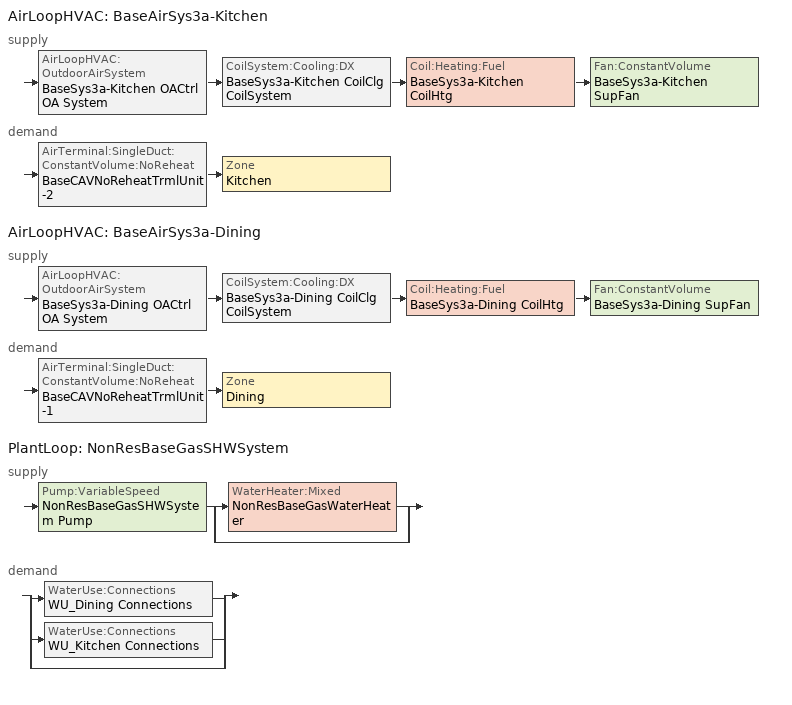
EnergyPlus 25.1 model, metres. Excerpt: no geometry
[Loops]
AirLoopHVAC 'BaseAirSys3a-Kitchen'
 supply: AirLoopHVAC:OutdoorAirSystem 'BaseSys3a-Kitchen OACtrl OA System' > CoilSystem:Cooling:DX 'BaseSys3a-Kitchen CoilClg CoilSystem' > Coil:Heating:Fuel 'BaseSys3a-Kitchen CoilHtg' > Fan:ConstantVolume 'BaseSys3a-Kitchen SupFan'
 demand: AirTerminal:SingleDuct:ConstantVolume:NoReheat 'BaseCAVNoReheatTrmlUnit-2' > Zone 'Kitchen'
AirLoopHVAC 'BaseAirSys3a-Dining'
 supply: AirLoopHVAC:OutdoorAirSystem 'BaseSys3a-Dining OACtrl OA System' > CoilSystem:Cooling:DX 'BaseSys3a-Dining CoilClg CoilSystem' > Coil:Heating:Fuel 'BaseSys3a-Dining CoilHtg' > Fan:ConstantVolume 'BaseSys3a-Dining SupFan'
 demand: AirTerminal:SingleDuct:ConstantVolume:NoReheat 'BaseCAVNoReheatTrmlUnit-1' > Zone 'Dining'
PlantLoop 'NonResBaseGasSHWSystem'
 supply: Pump:VariableSpeed 'NonResBaseGasSHWSystem Pump' > split
  | WaterHeater:Mixed 'NonResBaseGasWaterHeater'
  | bypass
 demand: split
  | WaterUse:Connections 'WU_Dining Connections'
  | WaterUse:Connections 'WU_Kitchen Connections'
  | bypass
[DesignSpecification:OutdoorAir] Outdoor Air Method=Maximum; Outdoor Air Flow per Person {m3/s-person}=7.07921e-05; Outdoor Air Flow per Zone Floor Area {m3/s-m2}=0.000762; Outdoor Air Flow Air Changes per Hour {1/hr}=0
Name | Outdoor Air Flow per Zone {m3/s} | Outdoor Air Schedule
DSOA_Dining | 0 | RestaurantFastFoodRestaurantHVACAvail
DSOA_Kitchen |  | RestaurantFastFoodKitchenHVACAvail
[Sizing:Plant]
NonResBaseGasSHWSystem: Loop Type=Heating; Design Loop Exit Temperature {C}=57.2222; Loop Design Temperature Difference {deltaC}=44.4444; Sizing Option=NonCoincident; Zone Timesteps in Averaging Window=1
[ZoneControl:Thermostat] Temperature Difference Between Cutout And Setpoint {deltaC}=0
Name | Zone or ZoneList | Control Type Schedule | Control 1
ZC_Dining | Dining | Dining Zn Thermostat Schedule | TSDSP_Dining
ZC_Kitchen | Kitchen | Kitchen Zn Thermostat Schedule | TSDSP_Kitchen
[ThermostatSetpoint:DualSetpoint]
Name | Heating Setpoint Temperature Schedule | Cooling Setpoint Temperature Schedule
TSDSP_Dining | RestaurantFastFoodRestaurantHtgSetpt | RestaurantFastFoodRestaurantClgSetpt
TSDSP_Kitchen | RestaurantFastFoodKitchenHtgSetpt | RestaurantFastFoodKitchenClgSetpt
[Pump:VariableSpeed]
NonResBaseGasSHWSystem Pump: Design Maximum Flow Rate {m3/s}=Autosize; Design Pump Head {Pa}=179352; Design Power Consumption {W}=Autosize; Motor Efficiency=0.9; Fraction of Motor Inefficiencies to Fluid Stream=0; Coefficient 1 of the Part Load Performance Curve=0; Coefficient 2 of the Part Load Performance Curve=1; Coefficient 3 of the Part Load Performance Curve=0; Coefficient 4 of the Part Load Performance Curve=0; Design Minimum Flow Rate {m3/s}=0; Pump Control Type=Continuous; Design Power Sizing Method=PowerPerFlowPerPressure; Design Electric Power per Unit Flow Rate {W/(m3/s)}=348701.1; Design Shaft Power per Unit Flow Rate per Unit Head {W/((m3/s)-Pa)}=1.28205; Design Minimum Flow Rate Fraction=0
[WaterHeater:Mixed]
NonResBaseGasWaterHeater: Tank Volume {m3}=0.189271; Setpoint Temperature Schedule=SHWSystemSetpointTemp135; Deadband Temperature Difference {deltaC}=2; Maximum Temperature Limit {C}=82; Heater Control Type=Cycle; Heater Maximum Capacity {W}=14573.3; Heater Minimum Capacity {W}=0; Heater Ignition Minimum Flow Rate {m3/s}=0; Heater Ignition Delay {s}=0; Heater Fuel Type=NaturalGas; Heater Thermal Efficiency=0.8; Off Cycle Parasitic Fuel Consumption Rate {W}=0; Off Cycle Parasitic Heat Fraction to Tank=0; On Cycle Parasitic Fuel Consumption Rate {W}=0; On Cycle Parasitic Heat Fraction to Tank=0; Ambient Temperature Indicator=Schedule; Ambient Temperature Schedule=WaterHeaterAmbientTemp; Off Cycle Loss Coefficient to Ambient Temperature {W/K}=6.73653; Off Cycle Loss Fraction to Zone=1; On Cycle Loss Coefficient to Ambient Temperature {W/K}=6.73653; On Cycle Loss Fraction to Zone=1; Use Side Effectiveness=1; Source Side Effectiveness=1; Use Side Design Flow Rate {m3/s}=autosize; Source Side Design Flow Rate {m3/s}=autosize; Indirect Water Heating Recovery Time {hr}=1.5; Source Side Flow Control Mode=IndirectHeatPrimarySetpoint
[PlantLoop]
NonResBaseGasSHWSystem: Fluid Type=Water; Plant Equipment Operation Scheme=NonResBaseGasSHWSystem Operation Schemes; Maximum Loop Temperature {C}=100; Minimum Loop Temperature {C}=0; Maximum Loop Flow Rate {m3/s}=Autosize; Minimum Loop Flow Rate {m3/s}=0; Plant Loop Volume {m3}=Autocalculate; Load Distribution Scheme=Optimal; Plant Loop Demand Calculation Scheme=SingleSetpoint; Common Pipe Simulation=None; Pressure Simulation Type=None; Loop Circulation Time {minutes}=2
[PlantEquipmentList]
NonResBaseGasSHWSystem Equipment List: NonResBaseGasWaterHeater
[PlantEquipmentOperation:HeatingLoad]
NonResBaseGasSHWSystem Heating Operation Scheme: Load Range 1 Lower Limit {W}=0; Load Range 1 Upper Limit {W}=1000000000; Range 1 Equipment List=NonResBaseGasSHWSystem Equipment List
[PlantEquipmentOperationSchemes]
NonResBaseGasSHWSystem Operation Schemes: Control Scheme 1=NonResBaseGasSHWSystem Heating Operation Scheme; Control Scheme 1 Schedule=Always On Discrete
[SetpointManager:Scheduled]
NonResBaseGasSHWSystem SPM Scheduled: Control Variable=Temperature; Schedule=TargetSHWTemp135; Setpoint Node or NodeList=NonResBaseGasSHWSystem Supply Mixer Outlet Node
[WaterUse:Equipment] Target Temperature Schedule=TargetSHWTemp135
Name | Peak Flow Rate {m3/s} | Flow Rate Fraction Schedule | Zone
WU_Dining | 5.04722e-06 | RestaurantFastFoodRestaurantServiceHotWater | Dining
WU_Kitchen | 5.67812e-05 | RestaurantFastFoodKitchenServiceHotWater | Kitchen
[WaterUse:Connections] Drain Water Heat Exchanger Type=None; Drain Water Heat Exchanger Destination=Plant
Name | Water Use Equipment 1
WU_Dining Connections | WU_Dining
WU_Kitchen Connections | WU_Kitchen
[Sizing:Zone] Zone Cooling Design Supply Air Temperature Input Method=TemperatureDifference; Zone Cooling Design Supply Air Temperature {C}=14; Zone Cooling Design Supply Air Temperature Difference {deltaC}=11.1111; Zone Heating Design Supply Air Temperature Input Method=TemperatureDifference; Zone Heating Design Supply Air Temperature {C}=40; Zone Heating Design Supply Air Temperature Difference {deltaC}=13.8889; Zone Cooling Design Supply Air Humidity Ratio {kgWater/kgDryAir}=0.0085; Zone Heating Design Supply Air Humidity Ratio {kgWater/kgDryAir}=0.008; Cooling Design Air Flow Method=DesignDay; Cooling Design Air Flow Rate {m3/s}=0; Cooling Minimum Air Flow per Zone Floor Area {m3/s-m2}=0; Cooling Minimum Air Flow {m3/s}=0; Cooling Minimum Air Flow Fraction=0; Heating Design Air Flow Rate {m3/s}=0; Heating Maximum Air Flow per Zone Floor Area {m3/s-m2}=0; Heating Maximum Air Flow {m3/s}=0; Account for Dedicated Outdoor Air System=No; Zone Load Sizing Method=Sensible Load Only No Latent Load; Zone Latent Cooling Design Supply Air Humidity Ratio Input Method=HumidityRatioDifference; Zone Cooling Design Supply Air Humidity Ratio Difference {kgWater/kgDryAir}=0.005; Zone Latent Heating Design Supply Air Humidity Ratio Input Method=HumidityRatioDifference; Zone Humidification Design Supply Air Humidity Ratio Difference {kgWater/kgDryAir}=0.005; Type of Space Sum to Use=Coincident
Name | Design Specification Outdoor Air Object | Heating Design Air Flow Method | Heating Maximum Air Flow Fraction
Dining | DSOA_Dining | DesignDay | 0
Kitchen | DSOA_Kitchen | DesignDayWithLimit | 0.5
[Sizing:System] Type of Load to Size On=Sensible; Design Outdoor Air Flow Rate {m3/s}=Autosize; Central Heating Maximum System Air Flow Ratio=1; Preheat Design Temperature {C}=5.68434e-14; Preheat Design Humidity Ratio {kgWater/kgDryAir}=0; Precool Design Temperature {C}=5.68434e-14; Precool Design Humidity Ratio {kgWater/kgDryAir}=0; Central Cooling Design Supply Air Temperature {C}=12.7778; Central Heating Design Supply Air Temperature {C}=35; Type of Zone Sum to Use=NonCoincident; 100% Outdoor Air in Cooling=No; 100% Outdoor Air in Heating=No; Central Cooling Design Supply Air Humidity Ratio {kgWater/kgDryAir}=0.0085; Central Heating Design Supply Air Humidity Ratio {kgWater/kgDryAir}=0.008; Cooling Supply Air Flow Rate Method=DesignDay; Cooling Supply Air Flow Rate {m3/s}=0; Cooling Supply Air Flow Rate Per Floor Area {m3/s-m2}=0.00996765; Cooling Fraction of Autosized Cooling Supply Air Flow Rate=1; Cooling Supply Air Flow Rate Per Unit Cooling Capacity {m3/s-W}=3.94755e-05; Heating Supply Air Flow Rate Method=DesignDay; Heating Supply Air Flow Rate {m3/s}=0; Heating Supply Air Flow Rate Per Floor Area {m3/s-m2}=0.00996765; Heating Fraction of Autosized Heating Supply Air Flow Rate=1; Heating Fraction of Autosized Cooling Supply Air Flow Rate=1; Heating Supply Air Flow Rate Per Unit Heating Capacity {m3/s-W}=3.15882e-05; System Outdoor Air Method=ZoneSum; Zone Maximum Outdoor Air Fraction=1; Cooling Design Capacity Method=CoolingDesignCapacity; Cooling Design Capacity {W}=Autosize; Cooling Design Capacity Per Floor Area {W/m2}=234.7; Fraction of Autosized Cooling Design Capacity=1; Heating Design Capacity Method=HeatingDesignCapacity; Heating Design Capacity {W}=Autosize; Heating Design Capacity Per Floor Area {W/m2}=157; Fraction of Autosized Heating Design Capacity=1; Central Cooling Capacity Control Method=OnOff; Occupant Diversity=autosize
BaseAirSys3a-Kitchen; BaseAirSys3a-Dining
[AirTerminal:SingleDuct:ConstantVolume:NoReheat] Availability Schedule=Always On Discrete; Maximum Air Flow Rate {m3/s}=autosize; Per Person Ventilation Rate Mode=CurrentOccupancy
BaseCAVNoReheatTrmlUnit-1; BaseCAVNoReheatTrmlUnit-2
[Zone equipment]
Dining: BaseCAVNoReheatTrmlUnit-1
Kitchen: Kitchen BaseExhFan, BaseCAVNoReheatTrmlUnit-2
[Fan:ConstantVolume] Fan Total Efficiency=0.59; Pressure Rise {Pa}=967.81; Maximum Flow Rate {m3/s}=autosize; Motor Efficiency=0.9; Motor In Airstream Fraction=1
Name | Availability Schedule
BaseSys3a-Dining SupFan | RestaurantFastFoodRestaurantHVACAvail
BaseSys3a-Kitchen SupFan | RestaurantFastFoodKitchenHVACAvail
[Fan:ZoneExhaust]
Kitchen BaseExhFan: Availability Schedule=RestaurantFastFoodKitchenHVACAvail; Fan Total Efficiency=0.4325; Pressure Rise {Pa}=595.958; Maximum Flow Rate {m3/s}=1.13267; Flow Fraction Schedule=RestaurantFastFoodKitchenExhaustHoodEqualOrLessThan5000cfm; System Availability Manager Coupling Mode=Coupled; Balanced Exhaust Fraction Schedule=Always On Discrete
[Coil:Cooling:DX:SingleSpeed] Availability Schedule=Always On Discrete; Gross Rated Total Cooling Capacity {W}=autosize; Gross Rated Sensible Heat Ratio=Autosize; Gross Rated Cooling COP {W/W}=3.3; Rated Air Flow Rate {m3/s}=autosize; 2017 Rated Evaporator Fan Power Per Volume Flow Rate {W/(m3/s)}=773.3; Total Cooling Capacity Function of Temperature Curve=CoilClgDXQRatio_fTwbToadbSI; Total Cooling Capacity Function of Flow Fraction Curve=CoilClgDXSnglQRatio_fCFMRatio; Energy Input Ratio Function of Temperature Curve=CoilClgDXSEEREIR_fTwbToadbSI; Energy Input Ratio Function of Flow Fraction Curve=CoilClgDXSnglEIRRatio_fCFMRatio; Part Load Fraction Correlation Curve=CoilClgDXSEEREIRRatio_fQFrac; Minimum Outdoor Dry-Bulb Temperature for Compressor Operation {C}=-25; Condenser Type=AirCooled; Evaporative Condenser Effectiveness=0; Evaporative Condenser Air Flow Rate {m3/s}=Autosize; Evaporative Condenser Pump Rated Power Consumption {W}=Autosize; Crankcase Heater Capacity {W}=47.2363; Maximum Outdoor Dry-Bulb Temperature for Crankcase Heater Operation {C}=10; Basin Heater Capacity {W/K}=0; Basin Heater Setpoint Temperature {C}=10; Report ASHRAE Standard 127 Performance Ratings=No
BaseSys3a-Dining CoilClg; BaseSys3a-Kitchen CoilClg
[Coil:Heating:Fuel] Availability Schedule=Always On Discrete; Fuel Type=NaturalGas; Burner Efficiency=0.815459; Nominal Capacity {W}=autosize; On Cycle Parasitic Electric Load {W}=0; Part Load Fraction Correlation Curve=CoilHtgFurnFIRRatio_fQRatio; Off Cycle Parasitic Fuel Load {W}=0
BaseSys3a-Kitchen CoilHtg; BaseSys3a-Dining CoilHtg
[CoilSystem:Cooling:DX] Availability Schedule=Always On Discrete; Dehumidification Control Type=None; Run on Sensible Load=Yes; Run on Latent Load=No; Use Outdoor Air DX Cooling Coil=No; Outdoor Air DX Cooling Coil Leaving Minimum Air Temperature {C}=2
Name | Cooling Coil
BaseSys3a-Kitchen CoilClg CoilSystem | BaseSys3a-Kitchen CoilClg
BaseSys3a-Dining CoilClg CoilSystem | BaseSys3a-Dining CoilClg
[HeatExchanger:AirToAir:SensibleAndLatent]
KitchenHtRcvry: Availability Schedule=Off; Nominal Supply Air Flow Rate {m3/s}=autosize; Sensible Effectiveness at 100% Heating Air Flow=0.6; Latent Effectiveness at 100% Heating Air Flow=0; Sensible Effectiveness at 100% Cooling Air Flow=0.6; Latent Effectiveness at 100% Cooling Air Flow=0; Nominal Electric Power {W}=0; Supply Air Outlet Temperature Control=No; Heat Exchanger Type=Plate; Frost Control Type=None; Threshold Temperature {C}=1.7; Economizer Lockout=Yes; Sensible Effectiveness of Heating Air Flow Curve=BaseHtRcvry_1; Sensible Effectiveness of Cooling Air Flow Curve=BaseHtRcvry_3
[Controller:OutdoorAir] Minimum Outdoor Air Flow Rate {m3/s}=0; Economizer Control Type=FixedDryBulb; Economizer Control Action Type=ModulateFlow; Economizer Maximum Limit Dry-Bulb Temperature {C}=23.8889; Economizer Maximum Limit Enthalpy {J/kg}=116300; Lockout Type=NoLockout; High Humidity Control=No; Control High Indoor Humidity Based on Outdoor Humidity Ratio=Yes; Economizer Operation Staging=InterlockedWithMechanicalCooling
Name | Maximum Outdoor Air Flow Rate {m3/s} | Minimum Limit Type | Minimum Outdoor Air Schedule | Maximum Fraction of Outdoor Air Schedule | Mechanical Ventilation Controller | Heat Recovery Bypass Control Type
BaseSys3a-Kitchen OACtrl | autosize | ProportionalMinimum | RestaurantFastFoodKitchenHVACAvail | RestaurantFastFoodKitchenHVACAvail | BaseSys3a-Kitchen OACtrl Mech Vent Controller | BypassWhenOAFlowGreaterThanMinimum
BaseSys3a-Dining OACtrl | Autosize | FixedMinimum | RestaurantFastFoodRestaurantHVACAvail | RestaurantFastFoodRestaurantHVACAvail | BaseSys3a-Dining OACtrl Mech Vent Controller | BypassWhenWithinEconomizerLimits
[Controller:MechanicalVentilation] System Outdoor Air Method=ZoneSum
Name | Availability Schedule | Demand Controlled Ventilation | Zone or ZoneList 1 | Design Specification Outdoor Air Object Name 1
BaseSys3a-Dining OACtrl Mech Vent Controller | RestaurantFastFoodRestaurantHVACAvail | Yes | Dining | DSOA_Dining
BaseSys3a-Kitchen OACtrl Mech Vent Controller | RestaurantFastFoodKitchenHVACAvail | No | Kitchen | DSOA_Kitchen
[AirLoopHVAC] Design Supply Air Flow Rate {m3/s}=autosize
Name | Design Return Air Flow Fraction of Supply Air Flow
BaseAirSys3a-Kitchen | 0
BaseAirSys3a-Dining | 1
[AvailabilityManager:NightCycle] Applicability Schedule=Always On Discrete; Control Type=CycleOnControlZone; Thermostat Tolerance {deltaC}=1.11111; Cycling Run Time Control Type=ThermostatWithMinimumRunTime; Cycling Run Time {s}=900
Name | Fan Schedule | Control Zone or Zone List
Availability Manager Night Cycle 2 | RestaurantFastFoodKitchenHVACAvail | Kitchen
Availability Manager Night Cycle 1 | RestaurantFastFoodRestaurantHVACAvail | Dining
[SetpointManager:SingleZone:Heating] Control Variable=Temperature; Minimum Supply Air Temperature {C}=12.8; Maximum Supply Air Temperature {C}=40
Name | Control Zone | Setpoint Node or NodeList
SupAirTemp MngrDining - Htg | Dining | BaseSys3a-Dining SupFan Outlet Node
SupAirTemp MngrKitchen - Htg | Kitchen | BaseSys3a-Kitchen SupFan Outlet Node
[SetpointManager:SingleZone:Cooling] Control Variable=Temperature; Minimum Supply Air Temperature {C}=12.8; Maximum Supply Air Temperature {C}=99
Name | Control Zone | Setpoint Node or NodeList
SupAirTemp MngrDining - Clg | Dining | BaseAirSys3a-Dining Demand Inlet Nodes
SupAirTemp MngrKitchen - Clg | Kitchen | BaseAirSys3a-Kitchen Demand Inlet Nodes
[SetpointManager:MixedAir] Control Variable=Temperature; Minimum Temperature at Cooling Coil Outlet Node {C}=7.2
Name | Setpoint Node or NodeList
BaseSys3a-Kitchen OACtrl OA System Mixed Air Node OS Default SPM | BaseSys3a-Kitchen OACtrl OA System Mixed Air Node
BaseSys3a-Kitchen CoilClg Outlet Node OS Default SPM | BaseSys3a-Kitchen CoilClg Outlet Node
BaseSys3a-Kitchen CoilHtg Outlet Node OS Default SPM | BaseSys3a-Kitchen CoilHtg Outlet Node
BaseSys3a-Dining OACtrl OA System Mixed Air Node OS Default SPM | BaseSys3a-Dining OACtrl OA System Mixed Air Node
BaseSys3a-Dining CoilClg Outlet Node OS Default SPM | BaseSys3a-Dining CoilClg Outlet Node
BaseSys3a-Dining CoilHtg Outlet Node OS Default SPM | BaseSys3a-Dining CoilHtg Outlet Node
KitchenHtRcvry OA Stream Outlet Node OS Default SPM | KitchenHtRcvry OA Stream Outlet Node
[Refrigeration:Case]
SelfContainedDisplayCase: Availability Schedule=Always On Discrete; Zone=Kitchen; Rated Ambient Temperature {C}=23.88; Rated Ambient Relative Humidity {percent}=55; Rated Total Cooling Capacity per Unit Length {W/m}=734; Rated Latent Heat Ratio=0.08; Rated Runtime Fraction=0.85; Case Length {m}=3.66; Case Operating Temperature {C}=2; Latent Case Credit Curve Type=CaseTemperatureMethod; Latent Case Credit Curve=Refrigerated Case Latent Credit Curve; Standard Case Fan Power per Unit Length {W/m}=15.7143; Operating Case Fan Power per Unit Length {W/m}=15.7143; Standard Case Lighting Power per Unit Length {W/m}=33; Installed Case Lighting Power per Unit Length {W/m}=0; Case Lighting Schedule=RestaurantFastFoodKitchenOccupancy; Fraction of Lighting Energy to Case=1; Case Anti-Sweat Heater Power per Unit Length {W/m}=0; Minimum Anti-Sweat Heater Power per Unit Length {W/m}=0; Anti-Sweat Heater Control Type=None; Humidity at Zero Anti-Sweat Heater Energy {percent}=0; Case Height {m}=0.2; Fraction of Anti-Sweat Heater Energy to Case=1; Case Defrost Power per Unit Length {W/m}=0; Case Defrost Type=OffCycle; Case Defrost Schedule=Case_Restock_Schedule; Case Defrost Drip-Down Schedule=Case_Credit_Schedule; Defrost Energy Correction Curve Type=None; Under Case HVAC Return Air Fraction=0.05; Refrigerated Case Restocking Schedule=Case_Restock_Schedule; Case Credit Fraction Schedule=Case_Credit_Schedule; Design Evaporator Temperature or Brine Inlet Temperature {C}=-5.56; Average Refrigerant Charge Inventory {kg/m}=0
[Refrigeration:CaseAndWalkInList]
Name | Case or WalkIn 1
LT_Refrigeration System Case and Walkin List | Walk In Freezer
MT_Refrigeration System Case and Walkin List | SelfContainedDisplayCase
[Refrigeration:WalkIn]
Walk In Freezer: Availability Schedule=Always On Discrete; Rated Coil Cooling Capacity {W}=2686.44; Operating Temperature {C}=-23; Rated Cooling Source Temperature {C}=-35; Rated Total Heating Power {W}=0; Heating Power Schedule=Always On Discrete; Rated Cooling Coil Fan Power {W}=72; Rated Circulation Fan Power {W}=0; Rated Total Lighting Power {W}=120; Lighting Schedule=RestaurantFastFoodKitchenLights; Defrost Type=Electric; Defrost Control Type=TimeSchedule; Defrost Schedule=Defrost_Schedule; Defrost Drip-Down Schedule=DefrostDripDown_Schedule; Defrost Power {W}=1998.36; Restocking Schedule=Case_Restock_Schedule; Average Refrigerant Charge Inventory {kg}=0; Insulated Floor Surface Area {m2}=13; Insulated Floor U-Value {W/m2-K}=0.207; Zone 1=Kitchen; Total Insulated Surface Area Facing Zone 1 {m2}=43.4; Insulated Surface U-Value Facing Zone 1 {W/m2-K}=0.235; Area of Glass Reach In Doors Facing Zone 1 {m2}=0; Height of Glass Reach In Doors Facing Zone 1 {m}=1.5; Glass Reach In Door U Value Facing Zone 1 {W/m2-K}=1.136; Area of Stocking Doors Facing Zone 1 {m2}=2; Height of Stocking Doors Facing Zone 1 {m}=2; Stocking Door U Value Facing Zone 1 {W/m2-K}=0.3785; Stocking Door Opening Protection Type Facing Zone 1=StripCurtain
[Schedule:Day:Hourly]
OffDay: 0, 0, 0, 0, 0, 0, 0, 0, 0, 0, 0, 0, 0, 0, 0, 0, 0, 0, 0, 0, 0, 0, 0, 0
WaterHeaterAmbientTempDaily: 20, 20, 20, 20, 20, 20, 20, 20, 20, 20, 20, 20, 20, 20, 20, 20, 20, 20, 20, 20, 20, 20, 20, 20
SHWSystemSetpointTemp135Daily; TargetSHWTemp135Daily: 57.2, 57.2, 57.2, 57.2, 57.2, 57.2, 57.2, 57.2, 57.2, 57.2, 57.2, 57.2, 57.2, 57.2, 57.2, 57.2, 57.2, 57.2, 57.2, 57.2, 57.2, 57.2, 57.2, 57.2
RestaurantFastFoodRestaurantHVACAvailWD; RestaurantFastFoodKitchenHVACAvailWD: 1, 0, 0, 0, 1, 1, 1, 1, 1, 1, 1, 1, 1, 1, 1, 1, 1, 1, 1, 1, 1, 1, 1, 1
RestaurantFastFoodRestaurantHVACAvailSat; RestaurantFastFoodRestaurantHVACAvailSun; RestaurantFastFoodKitchenHVACAvailSat; RestaurantFastFoodKitchenHVACAvailSun: 1, 0, 0, 0, 0, 1, 1, 1, 1, 1, 1, 1, 1, 1, 1, 1, 1, 1, 1, 1, 1, 1, 1, 1
RestaurantFastFoodRestaurantServiceHotWaterWD: 0.2, 0, 0, 0, 0, 0.6, 0.6, 0.6, 0.55, 0.45, 0.4, 0.45, 0.4, 0.35, 0.3, 0.3, 0.3, 0.4, 0.55, 0.6, 0.5, 0.55, 0.45, 0.25
RestaurantFastFoodRestaurantServiceHotWaterSat: 0.2, 0, 0, 0, 0, 0, 0.5, 0.5, 0.5, 0.5, 0.45, 0.5, 0.5, 0.45, 0.4, 0.4, 0.35, 0.4, 0.55, 0.55, 0.5, 0.55, 0.4, 0.3
RestaurantFastFoodRestaurantServiceHotWaterSun: 0.25, 0, 0, 0, 0, 0, 0.5, 0.5, 0.5, 0.5, 0.5, 0.5, 0.4, 0.4, 0.3, 0.3, 0.3, 0.4, 0.5, 0.5, 0.4, 0.5, 0.4, 0.2
RestaurantFastFoodRestaurantHtgSetptWD: 21.11, 15.56, 15.56, 15.56, 21.11, 21.11, 21.11, 21.11, 21.11, 21.11, 21.11, 21.11, 21.11, 21.11, 21.11, 21.11, 21.11, 21.11, 21.11, 21.11, 21.11, 21.11, 21.11, 21.11
RestaurantFastFoodRestaurantHtgSetptSat; RestaurantFastFoodRestaurantHtgSetptSun: 21.11, 15.56, 15.56, 15.56, 15.56, 21.11, 21.11, 21.11, 21.11, 21.11, 21.11, 21.11, 21.11, 21.11, 21.11, 21.11, 21.11, 21.11, 21.11, 21.11, 21.11, 21.11, 21.11, 21.11
RestaurantFastFoodRestaurantClgSetptWD: 23.89, 29.44, 29.44, 29.44, 23.89, 23.89, 23.89, 23.89, 23.89, 23.89, 23.89, 23.89, 23.89, 23.89, 23.89, 23.89, 23.89, 23.89, 23.89, 23.89, 23.89, 23.89, 23.89, 23.89
RestaurantFastFoodRestaurantClgSetptSat; RestaurantFastFoodRestaurantClgSetptSun: 23.89, 29.44, 29.44, 29.44, 29.44, 23.89, 23.89, 23.89, 23.89, 23.89, 23.89, 23.89, 23.89, 23.89, 23.89, 23.89, 23.89, 23.89, 23.89, 23.89, 23.89, 23.89, 23.89, 23.89
RestaurantFastFoodKitchenoccupancyWD: 0.05, 0, 0, 0, 0, 0.05, 0.1, 0.4, 0.4, 0.4, 0.2, 0.5, 0.8, 0.7, 0.4, 0.2, 0.25, 0.5, 0.8, 0.8, 0.8, 0.5, 0.35, 0.2
RestaurantFastFoodKitchenoccupancySat: 0.05, 0, 0, 0, 0, 0, 0.05, 0.5, 0.5, 0.4, 0.2, 0.45, 0.5, 0.5, 0.35, 0.3, 0.3, 0.3, 0.7, 0.9, 0.7, 0.65, 0.55, 0.35
RestaurantFastFoodKitchenoccupancySun: 0.05, 0, 0, 0, 0, 0, 0.05, 0.5, 0.5, 0.2, 0.2, 0.3, 0.5, 0.5, 0.3, 0.2, 0.25, 0.35, 0.55, 0.65, 0.7, 0.35, 0.2, 0.2
RestaurantFastFoodKitchenLightsWD; RestaurantFastFoodKitchenLightsSat: 0.15, 0.15, 0.15, 0.15, 0.15, 0.2, 0.3, 0.67, 0.73, 0.75, 0.85, 0.85, 0.85, 0.83, 0.72, 0.65, 0.67, 0.75, 0.85, 0.85, 0.85, 0.75, 0.57, 0.3
RestaurantFastFoodKitchenLightsSun: 0.2, 0.15, 0.15, 0.15, 0.15, 0.15, 0.3, 0.67, 0.73, 0.75, 0.85, 0.85, 0.85, 0.83, 0.72, 0.65, 0.67, 0.75, 0.85, 0.85, 0.85, 0.75, 0.57, 0.3
RestaurantFastFoodKitchenServiceHotWaterWD: 0.2, 0, 0, 0, 0, 0.2, 0.2, 0.3, 0.3, 0.3, 0.4, 0.45, 0.4, 0.35, 0.3, 0.3, 0.3, 0.4, 0.55, 0.6, 0.5, 0.55, 0.45, 0.2
RestaurantFastFoodKitchenServiceHotWaterSat: 0.2, 0, 0, 0, 0, 0, 0.2, 0.2, 0.3, 0.3, 0.45, 0.5, 0.5, 0.45, 0.4, 0.4, 0.35, 0.4, 0.55, 0.55, 0.5, 0.55, 0.4, 0.2
RestaurantFastFoodKitchenServiceHotWaterSun: 0.25, 0, 0, 0, 0, 0, 0.2, 0.2, 0.3, 0.3, 0.3, 0.5, 0.4, 0.4, 0.3, 0.3, 0.3, 0.4, 0.5, 0.5, 0.4, 0.5, 0.4, 0.2
RestaurantFastFoodKitchenExhaustHoodEqualOrLessThan5000cfmWD: 0, 0, 0, 0, 0, 1, 1, 1, 1, 1, 1, 1, 1, 1, 1, 1, 1, 1, 1, 0, 0, 0, 0, 0
RestaurantFastFoodKitchenExhaustHoodEqualOrLessThan5000cfmSat; RestaurantFastFoodKitchenExhaustHoodEqualOrLessThan5000cfmSun: 0, 0, 0, 0, 0, 0, 1, 1, 1, 1, 1, 1, 1, 1, 1, 1, 1, 1, 1, 0, 0, 0, 0, 0
RestaurantFastFoodKitchenHtgSetptWD: 18.89, 15.56, 15.56, 15.56, 18.89, 18.89, 18.89, 18.89, 18.89, 18.89, 18.89, 18.89, 18.89, 18.89, 18.89, 18.89, 18.89, 18.89, 18.89, 18.89, 18.89, 18.89, 18.89, 18.89
RestaurantFastFoodKitchenHtgSetptSat; RestaurantFastFoodKitchenHtgSetptSun: 18.89, 15.56, 15.56, 15.56, 15.56, 18.89, 18.89, 18.89, 18.89, 18.89, 18.89, 18.89, 18.89, 18.89, 18.89, 18.89, 18.89, 18.89, 18.89, 18.89, 18.89, 18.89, 18.89, 18.89
RestaurantFastFoodKitchenClgSetptWD: 26.11, 30, 30, 30, 26.11, 26.11, 26.11, 26.11, 26.11, 26.11, 26.11, 26.11, 26.11, 26.11, 26.11, 26.11, 26.11, 26.11, 26.11, 26.11, 26.11, 26.11, 26.11, 26.11
RestaurantFastFoodKitchenClgSetptSat; RestaurantFastFoodKitchenClgSetptSun: 26.11, 30, 30, 30, 30, 26.11, 26.11, 26.11, 26.11, 26.11, 26.11, 26.11, 26.11, 26.11, 26.11, 26.11, 26.11, 26.11, 26.11, 26.11, 26.11, 26.11, 26.11, 26.11
[Schedule:Week:Daily]
OffWk: OffDay, OffDay, OffDay, OffDay, OffDay, OffDay, OffDay, OffDay, OffDay, OffDay, OffDay, OffDay
WaterHeaterAmbientTempWk: WaterHeaterAmbientTempDaily, WaterHeaterAmbientTempDaily, WaterHeaterAmbientTempDaily, WaterHeaterAmbientTempDaily, WaterHeaterAmbientTempDaily, WaterHeaterAmbientTempDaily, WaterHeaterAmbientTempDaily, WaterHeaterAmbientTempDaily, WaterHeaterAmbientTempDaily, WaterHeaterAmbientTempDaily, WaterHeaterAmbientTempDaily, WaterHeaterAmbientTempDaily
SHWSystemSetpointTemp135Wk: SHWSystemSetpointTemp135Daily, SHWSystemSetpointTemp135Daily, SHWSystemSetpointTemp135Daily, SHWSystemSetpointTemp135Daily, SHWSystemSetpointTemp135Daily, SHWSystemSetpointTemp135Daily, SHWSystemSetpointTemp135Daily, SHWSystemSetpointTemp135Daily, SHWSystemSetpointTemp135Daily, SHWSystemSetpointTemp135Daily, SHWSystemSetpointTemp135Daily, SHWSystemSetpointTemp135Daily
TargetSHWTemp135Wk: TargetSHWTemp135Daily, TargetSHWTemp135Daily, TargetSHWTemp135Daily, TargetSHWTemp135Daily, TargetSHWTemp135Daily, TargetSHWTemp135Daily, TargetSHWTemp135Daily, TargetSHWTemp135Daily, TargetSHWTemp135Daily, TargetSHWTemp135Daily, TargetSHWTemp135Daily, TargetSHWTemp135Daily
RestaurantFastFoodKitchenClgSetptWk: RestaurantFastFoodKitchenClgSetptSun, RestaurantFastFoodKitchenClgSetptWD, RestaurantFastFoodKitchenClgSetptWD, RestaurantFastFoodKitchenClgSetptWD, RestaurantFastFoodKitchenClgSetptWD, RestaurantFastFoodKitchenClgSetptWD, RestaurantFastFoodKitchenClgSetptSat, RestaurantFastFoodKitchenClgSetptSun, RestaurantFastFoodKitchenClgSetptWD, RestaurantFastFoodKitchenClgSetptWD, RestaurantFastFoodKitchenClgSetptSun, RestaurantFastFoodKitchenClgSetptSun
RestaurantFastFoodKitchenExhaustHoodEqualOrLessThan5000cfmWk: RestaurantFastFoodKitchenExhaustHoodEqualOrLessThan5000cfmSun, RestaurantFastFoodKitchenExhaustHoodEqualOrLessThan5000cfmWD, RestaurantFastFoodKitchenExhaustHoodEqualOrLessThan5000cfmWD, RestaurantFastFoodKitchenExhaustHoodEqualOrLessThan5000cfmWD, RestaurantFastFoodKitchenExhaustHoodEqualOrLessThan5000cfmWD, RestaurantFastFoodKitchenExhaustHoodEqualOrLessThan5000cfmWD, RestaurantFastFoodKitchenExhaustHoodEqualOrLessThan5000cfmSat, RestaurantFastFoodKitchenExhaustHoodEqualOrLessThan5000cfmSun, RestaurantFastFoodKitchenExhaustHoodEqualOrLessThan5000cfmWD, RestaurantFastFoodKitchenExhaustHoodEqualOrLessThan5000cfmWD, RestaurantFastFoodKitchenExhaustHoodEqualOrLessThan5000cfmSun, RestaurantFastFoodKitchenExhaustHoodEqualOrLessThan5000cfmSun
RestaurantFastFoodKitchenHVACAvailWk: RestaurantFastFoodKitchenHVACAvailSun, RestaurantFastFoodKitchenHVACAvailWD, RestaurantFastFoodKitchenHVACAvailWD, RestaurantFastFoodKitchenHVACAvailWD, RestaurantFastFoodKitchenHVACAvailWD, RestaurantFastFoodKitchenHVACAvailWD, RestaurantFastFoodKitchenHVACAvailSat, RestaurantFastFoodKitchenHVACAvailSun, RestaurantFastFoodKitchenHVACAvailWD, RestaurantFastFoodKitchenHVACAvailWD, RestaurantFastFoodKitchenHVACAvailSun, RestaurantFastFoodKitchenHVACAvailSun
RestaurantFastFoodKitchenHtgSetptWk: RestaurantFastFoodKitchenHtgSetptSun, RestaurantFastFoodKitchenHtgSetptWD, RestaurantFastFoodKitchenHtgSetptWD, RestaurantFastFoodKitchenHtgSetptWD, RestaurantFastFoodKitchenHtgSetptWD, RestaurantFastFoodKitchenHtgSetptWD, RestaurantFastFoodKitchenHtgSetptSat, RestaurantFastFoodKitchenHtgSetptSun, RestaurantFastFoodKitchenHtgSetptWD, RestaurantFastFoodKitchenHtgSetptWD, RestaurantFastFoodKitchenHtgSetptSun, RestaurantFastFoodKitchenHtgSetptSun
RestaurantFastFoodKitchenLightsWk: RestaurantFastFoodKitchenLightsSun, RestaurantFastFoodKitchenLightsWD, RestaurantFastFoodKitchenLightsWD, RestaurantFastFoodKitchenLightsWD, RestaurantFastFoodKitchenLightsWD, RestaurantFastFoodKitchenLightsWD, RestaurantFastFoodKitchenLightsSat, RestaurantFastFoodKitchenLightsSun, RestaurantFastFoodKitchenLightsWD, RestaurantFastFoodKitchenLightsWD, RestaurantFastFoodKitchenLightsSun, RestaurantFastFoodKitchenLightsSun
RestaurantFastFoodKitchenServiceHotWaterWk: RestaurantFastFoodKitchenServiceHotWaterSun, RestaurantFastFoodKitchenServiceHotWaterWD, RestaurantFastFoodKitchenServiceHotWaterWD, RestaurantFastFoodKitchenServiceHotWaterWD, RestaurantFastFoodKitchenServiceHotWaterWD, RestaurantFastFoodKitchenServiceHotWaterWD, RestaurantFastFoodKitchenServiceHotWaterSat, RestaurantFastFoodKitchenServiceHotWaterSun, RestaurantFastFoodKitchenServiceHotWaterWD, RestaurantFastFoodKitchenServiceHotWaterWD, RestaurantFastFoodKitchenServiceHotWaterSun, RestaurantFastFoodKitchenServiceHotWaterSun
RestaurantFastFoodKitchenoccupancyWk: RestaurantFastFoodKitchenoccupancySun, RestaurantFastFoodKitchenoccupancyWD, RestaurantFastFoodKitchenoccupancyWD, RestaurantFastFoodKitchenoccupancyWD, RestaurantFastFoodKitchenoccupancyWD, RestaurantFastFoodKitchenoccupancyWD, RestaurantFastFoodKitchenoccupancySat, RestaurantFastFoodKitchenoccupancySun, RestaurantFastFoodKitchenoccupancyWD, RestaurantFastFoodKitchenoccupancyWD, RestaurantFastFoodKitchenoccupancySun, RestaurantFastFoodKitchenoccupancySun
RestaurantFastFoodRestaurantClgSetptWk: RestaurantFastFoodRestaurantClgSetptSun, RestaurantFastFoodRestaurantClgSetptWD, RestaurantFastFoodRestaurantClgSetptWD, RestaurantFastFoodRestaurantClgSetptWD, RestaurantFastFoodRestaurantClgSetptWD, RestaurantFastFoodRestaurantClgSetptWD, RestaurantFastFoodRestaurantClgSetptSat, RestaurantFastFoodRestaurantClgSetptSun, RestaurantFastFoodRestaurantClgSetptWD, RestaurantFastFoodRestaurantClgSetptWD, RestaurantFastFoodRestaurantClgSetptSun, RestaurantFastFoodRestaurantClgSetptSun
RestaurantFastFoodRestaurantHVACAvailWk: RestaurantFastFoodRestaurantHVACAvailSun, RestaurantFastFoodRestaurantHVACAvailWD, RestaurantFastFoodRestaurantHVACAvailWD, RestaurantFastFoodRestaurantHVACAvailWD, RestaurantFastFoodRestaurantHVACAvailWD, RestaurantFastFoodRestaurantHVACAvailWD, RestaurantFastFoodRestaurantHVACAvailSat, RestaurantFastFoodRestaurantHVACAvailSun, RestaurantFastFoodRestaurantHVACAvailWD, RestaurantFastFoodRestaurantHVACAvailWD, RestaurantFastFoodRestaurantHVACAvailSun, RestaurantFastFoodRestaurantHVACAvailSun
RestaurantFastFoodRestaurantHtgSetptWk: RestaurantFastFoodRestaurantHtgSetptSun, RestaurantFastFoodRestaurantHtgSetptWD, RestaurantFastFoodRestaurantHtgSetptWD, RestaurantFastFoodRestaurantHtgSetptWD, RestaurantFastFoodRestaurantHtgSetptWD, RestaurantFastFoodRestaurantHtgSetptWD, RestaurantFastFoodRestaurantHtgSetptSat, RestaurantFastFoodRestaurantHtgSetptSun, RestaurantFastFoodRestaurantHtgSetptWD, RestaurantFastFoodRestaurantHtgSetptWD, RestaurantFastFoodRestaurantHtgSetptSun, RestaurantFastFoodRestaurantHtgSetptSun
RestaurantFastFoodRestaurantServiceHotWaterWk: RestaurantFastFoodRestaurantServiceHotWaterSun, RestaurantFastFoodRestaurantServiceHotWaterWD, RestaurantFastFoodRestaurantServiceHotWaterWD, RestaurantFastFoodRestaurantServiceHotWaterWD, RestaurantFastFoodRestaurantServiceHotWaterWD, RestaurantFastFoodRestaurantServiceHotWaterWD, RestaurantFastFoodRestaurantServiceHotWaterSat, RestaurantFastFoodRestaurantServiceHotWaterSun, RestaurantFastFoodRestaurantServiceHotWaterWD, RestaurantFastFoodRestaurantServiceHotWaterWD, RestaurantFastFoodRestaurantServiceHotWaterSun, RestaurantFastFoodRestaurantServiceHotWaterSun
Case_Credit_Schedule Week Rule - Jan1-Dec31: Schedule Day 4, Schedule Day 4, Schedule Day 4, Schedule Day 4, Schedule Day 4, Schedule Day 4, Schedule Day 4, Schedule Day 4, Schedule Day 4, Schedule Day 4, Schedule Day 4, Schedule Day 4
Case_Restock_Schedule Week Rule - Jan1-Dec31: Schedule Day 2, Schedule Day 2, Schedule Day 2, Schedule Day 2, Schedule Day 2, Schedule Day 2, Schedule Day 2, Schedule Day 2, Schedule Day 2, Schedule Day 2, Schedule Day 2, Schedule Day 2
DefrostDripDown_Schedule Week Rule - Jan1-Dec31: Schedule Day 3, Schedule Day 3, Schedule Day 3, Schedule Day 3, Schedule Day 3, Schedule Day 3, Schedule Day 3, Schedule Day 3, Schedule Day 3, Schedule Day 3, Schedule Day 3, Schedule Day 3
Defrost_Schedule Week Rule - Jan1-Dec31: Schedule Day 1, Schedule Day 1, Schedule Day 1, Schedule Day 1, Schedule Day 1, Schedule Day 1, Schedule Day 1, Schedule Day 1, Schedule Day 1, Schedule Day 1, Schedule Day 1, Schedule Day 1
[Schedule:Year]
Off: OffWk, 1, 1, 12, 31
WaterHeaterAmbientTemp: WaterHeaterAmbientTempWk, 1, 1, 12, 31
SHWSystemSetpointTemp135: SHWSystemSetpointTemp135Wk, 1, 1, 12, 31
TargetSHWTemp135: TargetSHWTemp135Wk, 1, 1, 12, 31
RestaurantFastFoodKitchenClgSetpt: RestaurantFastFoodKitchenClgSetptWk, 1, 1, 12, 31
RestaurantFastFoodKitchenExhaustHoodEqualOrLessThan5000cfm: RestaurantFastFoodKitchenExhaustHoodEqualOrLessThan5000cfmWk, 1, 1, 12, 31
RestaurantFastFoodKitchenHVACAvail: RestaurantFastFoodKitchenHVACAvailWk, 1, 1, 12, 31
RestaurantFastFoodKitchenHtgSetpt: RestaurantFastFoodKitchenHtgSetptWk, 1, 1, 12, 31
RestaurantFastFoodKitchenLights: RestaurantFastFoodKitchenLightsWk, 1, 1, 12, 31
RestaurantFastFoodKitchenServiceHotWater: RestaurantFastFoodKitchenServiceHotWaterWk, 1, 1, 12, 31
RestaurantFastFoodKitchenoccupancy: RestaurantFastFoodKitchenoccupancyWk, 1, 1, 12, 31
RestaurantFastFoodRestaurantClgSetpt: RestaurantFastFoodRestaurantClgSetptWk, 1, 1, 12, 31
RestaurantFastFoodRestaurantHVACAvail: RestaurantFastFoodRestaurantHVACAvailWk, 1, 1, 12, 31
RestaurantFastFoodRestaurantHtgSetpt: RestaurantFastFoodRestaurantHtgSetptWk, 1, 1, 12, 31
RestaurantFastFoodRestaurantServiceHotWater: RestaurantFastFoodRestaurantServiceHotWaterWk, 1, 1, 12, 31
Case_Credit_Schedule: Case_Credit_Schedule Week Rule - Jan1-Dec31, 1, 1, 12, 31
Case_Restock_Schedule: Case_Restock_Schedule Week Rule - Jan1-Dec31, 1, 1, 12, 31
DefrostDripDown_Schedule: DefrostDripDown_Schedule Week Rule - Jan1-Dec31, 1, 1, 12, 31
Defrost_Schedule: Defrost_Schedule Week Rule - Jan1-Dec31, 1, 1, 12, 31
[Schedule:Compact]
Dining Zn Thermostat Schedule; Kitchen Zn Thermostat Schedule: Through: 12/31, For: AllDays, Until: 24:00, 4
[Schedule:Constant]
Always On Discrete: Hourly Value=1
[Curve:Quadratic] Input Unit Type for X=Dimensionless; Output Unit Type=Dimensionless
Name | Coefficient1 Constant | Coefficient2 x | Coefficient3 x**2 | Minimum Value of x | Maximum Value of x | Minimum Curve Output | Maximum Curve Output
CoilHtgFurnFIRRatio_fQRatio | 0.01861 | 1.09421 | -0.112819 | 0.7 | 1 | 0.73 | 1
CoilClgDXSnglQRatio_fCFMRatio | 0.8 | 0.2 | 0 | 0 | 100 | 0.8
CoilClgDXSnglEIRRatio_fCFMRatio | 1.156 | -0.1816 | 0.0256 | 0 | 100
[Curve:Cubic]
Name | Coefficient1 Constant | Coefficient2 x | Coefficient3 x**2 | Coefficient4 x**3 | Minimum Value of x | Maximum Value of x | Minimum Curve Output | Maximum Curve Output | Input Unit Type for X | Output Unit Type
CoilClgDXSEEREIRRatio_fQFrac | 1 | 0 | 0 | 0 | 0.7 | 1 | 1 | 1 | Dimensionless | Dimensionless
Refrigerated Case Latent Credit Curve | 0.0265263 | 0.00107803 | -6.02558e-05 | 1.23732e-06 | -35 | 20
[Curve:Biquadratic]
CoilClgDXQRatio_fTwbToadbSI: Coefficient1 Constant=0.86779; Coefficient2 x=0.014245; Coefficient3 x**2=0.000554; Coefficient4 y=-0.007569; Coefficient5 y**2=3.2e-05; Coefficient6 x*y=-0.000191; Minimum Value of x=13.89; Maximum Value of x=25; Minimum Value of y=23.89; Maximum Value of y=46.11; Minimum Curve Output=0.77; Maximum Curve Output=1.29; Input Unit Type for X=Dimensionless; Input Unit Type for Y=Dimensionless; Output Unit Type=Dimensionless
[Table:IndependentVariable]
CoilClgDXSEEREIR_fTwbToadbSI_IndependentVariable_0: Cubic, Constant, 13.89, 25, Temperature, 13.89, 19.44, 25
CoilClgDXSEEREIR_fTwbToadbSI_IndependentVariable_1: Cubic, Constant, 27.78, 43.33, Temperature, 27.78, 35, 43.33
HxAirFlowRatio: Linear, Linear, 0, 10, Dimensionless, 0.75, 1
[Table:IndependentVariableList]
CoilClgDXSEEREIR_fTwbToadbSI_IndependentVariableList: CoilClgDXSEEREIR_fTwbToadbSI_IndependentVariable_0, CoilClgDXSEEREIR_fTwbToadbSI_IndependentVariable_1
effectiveness_IndependentVariableList: HxAirFlowRatio
[Table:Lookup]
CoilClgDXSEEREIR_fTwbToadbSI: CoilClgDXSEEREIR_fTwbToadbSI_IndependentVariableList, DivisorOnly, 1, Dimensionless, 0.916875, 1.16301, 1.41138, 0.78414, 1, 1.21791, 0.690413, 0.884805, 1.08116
BaseHtRcvry_1; BaseHtRcvry_3: effectiveness_IndependentVariableList, DivisorOnly, 0.6, 0, 10, Dimensionless, 0.65, 0.6
[Schedule:Day:Interval]
Schedule Day 1: No, 11:00, 0, 12:00, 1, 23:00, 0.00702824, 24:00, 1
Schedule Day 2: No, 14:00, 0, 15:00, 0.5, 16:00, 0.35, 24:00, 0
Schedule Day 3: No, 01:00, 1, 12:00, 0, 13:00, 0.994746, 24:00, 0.00702824
Schedule Day 4: No, 07:00, 0.2, 21:00, 0.6, 24:00, 0.2
